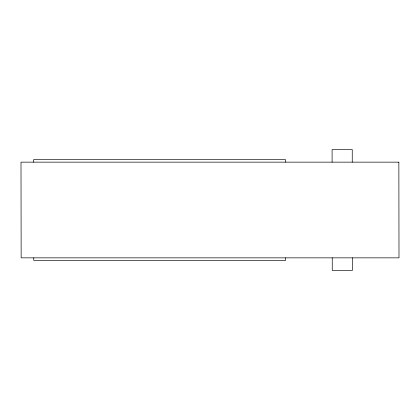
<?xml version="1.0" encoding="UTF-8"?>
<svg xmlns="http://www.w3.org/2000/svg" width="420" height="420" viewBox="0 0 420 420"><rect width="100%" height="100%" fill="white"/><g stroke="black" fill="none" stroke-linecap="round" stroke-linejoin="round"><path stroke-width="0.63" d="M352.396 257.849L352.396 270.443L332.246 270.443L332.246 257.849M352.249 162.152L352.249 149.557L332.099 149.557L332.099 162.152M285.642 257.849L285.642 260.368L33.742 260.368L33.742 257.849M285.495 162.152L285.495 159.632L33.595 159.632L33.595 162.152M398.853 162.152L21 162.152L21.147 257.849L399 257.849L398.853 162.152"/></g></svg>
